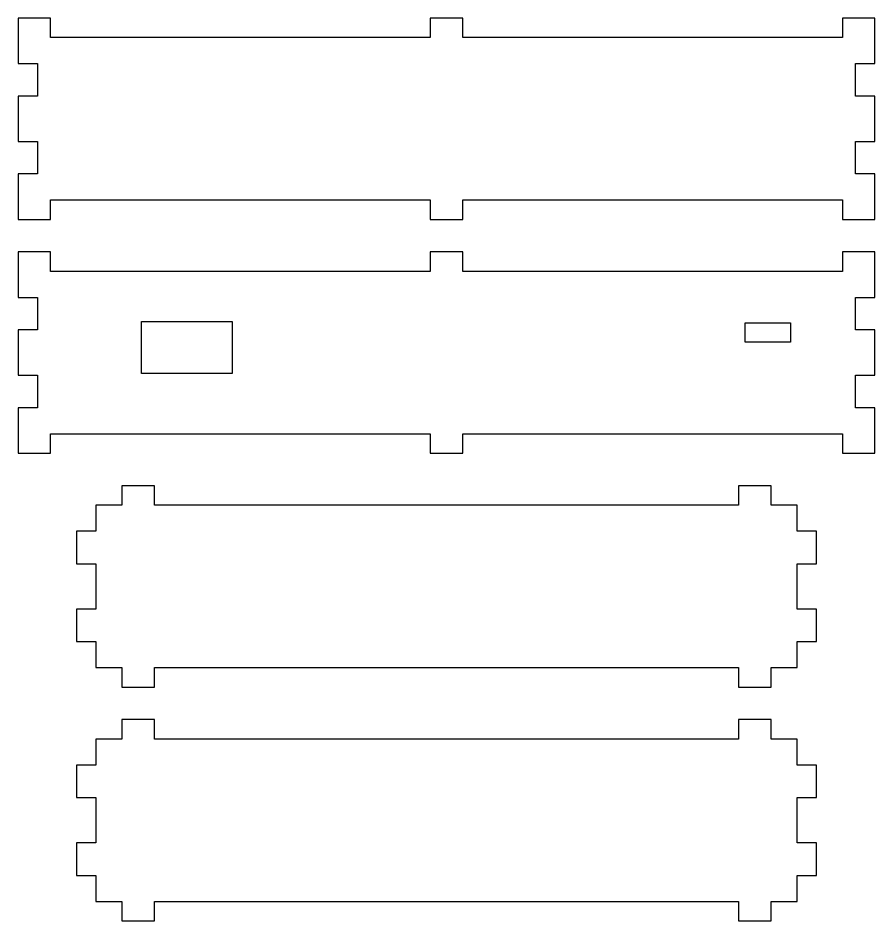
# Model space of a CAD drawing. Header units: metres. Extents: x -66 to 66, y -320 to 57.
# Drawn here: x -66 to 66, y -320 to -181 of the extents above; entities that cross this region are included whole.
import ezdxf

# ---------------------------------------------------------------- set-up
doc = ezdxf.new("R2010")
doc.units = ezdxf.units.M

msp = doc.modelspace()

# ---------------------------------------------------------------- linework, layer by layer
for p, q in [((-61, -181), (-66, -181)), ((-66, -181), (-66, -188)), ((-61, -184), (-61, -181)), ((2.5, -181), (-2.5, -181)), ((-2.5, -181), (-2.5, -184)), ((2.5, -184), (2.5, -181)), ((66, -181), (61, -181)), ((61, -181), (61, -184)), ((66, -188), (66, -181)), ((-2.5, -184), (-61, -184)), ((61, -184), (2.5, -184)), ((-66, -188), (-63, -188)), ((-63, -188), (-63, -193)), ((63, -193), (63, -188)), ((63, -188), (66, -188)), ((-63, -193), (-66, -193)), ((-66, -193), (-66, -200)), ((66, -193), (63, -193)), ((66, -200), (66, -193)), ((-66, -200), (-63, -200)), ((-63, -200), (-63, -205)), ((63, -205), (63, -200)), ((63, -200), (66, -200)), ((-63, -205), (-66, -205)), ((-66, -205), (-66, -212)), ((66, -205), (63, -205)), ((66, -212), (66, -205)), ((-61, -209), (-2.5, -209)), ((-61, -212), (-61, -209)), ((-2.5, -209), (-2.5, -212)), ((2.5, -212), (2.5, -209)), ((2.5, -209), (61, -209)), ((61, -209), (61, -212)), ((-66, -212), (-61, -212)), ((-2.5, -212), (2.5, -212)), ((61, -212), (66, -212)), ((-61, -217), (-66, -217)), ((-66, -217), (-66, -224)), ((-61, -220), (-61, -217)), ((2.5, -217), (-2.5, -217)), ((-2.5, -217), (-2.5, -220)), ((2.5, -220), (2.5, -217)), ((66, -217), (61, -217)), ((61, -217), (61, -220)), ((66, -224), (66, -217)), ((-2.5, -220), (-61, -220)), ((61, -220), (2.5, -220)), ((-66, -224), (-63, -224)), ((-63, -224), (-63, -229)), ((63, -229), (63, -224)), ((63, -224), (66, -224)), ((-47, -235.728), (-47, -227.728)), ((-47, -227.728), (-33, -227.728)), ((-33, -227.728), (-33, -235.728)), ((46, -230.9), (46, -227.9)), ((46, -227.9), (53, -227.9)), ((53, -227.9), (53, -230.9)), ((-63, -229), (-66, -229)), ((-66, -229), (-66, -236)), ((66, -229), (63, -229)), ((66, -236), (66, -229)), ((53, -230.9), (46, -230.9)), ((-66, -236), (-63, -236)), ((-63, -236), (-63, -241)), ((-33, -235.728), (-47, -235.728)), ((63, -241), (63, -236)), ((63, -236), (66, -236)), ((-63, -241), (-66, -241)), ((-66, -241), (-66, -248)), ((66, -241), (63, -241)), ((66, -248), (66, -241)), ((-61, -245), (-2.5, -245)), ((-61, -248), (-61, -245)), ((-2.5, -245), (-2.5, -248)), ((2.5, -248), (2.5, -245)), ((2.5, -245), (61, -245)), ((61, -245), (61, -248)), ((-66, -248), (-61, -248)), ((-2.5, -248), (2.5, -248)), ((61, -248), (66, -248)), ((-45, -253), (-50, -253)), ((-50, -253), (-50, -256)), ((-45, -256), (-45, -253)), ((50, -253), (45, -253)), ((45, -253), (45, -256)), ((50, -256), (50, -253)), ((-50, -256), (-54, -256)), ((-54, -256), (-54, -260)), ((45, -256), (-45, -256)), ((54, -256), (50, -256)), ((54, -260), (54, -256)), ((-54, -260), (-57, -260)), ((-57, -260), (-57, -265)), ((57, -260), (54, -260)), ((57, -265), (57, -260)), ((-57, -265), (-54, -265)), ((-54, -265), (-54, -272)), ((54, -272), (54, -265)), ((54, -265), (57, -265)), ((-54, -272), (-57, -272)), ((-57, -272), (-57, -277)), ((57, -272), (54, -272)), ((57, -277), (57, -272)), ((-57, -277), (-54, -277)), ((-54, -277), (-54, -281)), ((54, -281), (54, -277)), ((54, -277), (57, -277)), ((-54, -281), (-50, -281)), ((-50, -281), (-50, -284)), ((-45, -281), (45, -281)), ((-45, -284), (-45, -281)), ((45, -281), (45, -284)), ((50, -284), (50, -281)), ((50, -281), (54, -281)), ((-50, -284), (-45, -284)), ((45, -284), (50, -284)), ((-45, -289), (-50, -289)), ((-50, -289), (-50, -292)), ((-45, -292), (-45, -289)), ((50, -289), (45, -289)), ((45, -289), (45, -292)), ((50, -292), (50, -289)), ((-50, -292), (-54, -292)), ((-54, -292), (-54, -296)), ((45, -292), (-45, -292)), ((54, -292), (50, -292)), ((54, -296), (54, -292)), ((-54, -296), (-57, -296)), ((-57, -296), (-57, -301)), ((57, -296), (54, -296)), ((57, -301), (57, -296)), ((-57, -301), (-54, -301)), ((-54, -301), (-54, -308)), ((54, -308), (54, -301)), ((54, -301), (57, -301)), ((-54, -308), (-57, -308)), ((-57, -308), (-57, -313)), ((57, -308), (54, -308)), ((57, -313), (57, -308)), ((-57, -313), (-54, -313)), ((-54, -313), (-54, -317)), ((54, -317), (54, -313)), ((54, -313), (57, -313)), ((-54, -317), (-50, -317)), ((-50, -317), (-50, -320)), ((-45, -317), (45, -317)), ((-45, -320), (-45, -317)), ((45, -317), (45, -320)), ((50, -320), (50, -317)), ((50, -317), (54, -317)), ((-50, -320), (-45, -320)), ((45, -320), (50, -320))]:
    msp.add_line(p, q)

doc.saveas('drawing.dxf')
